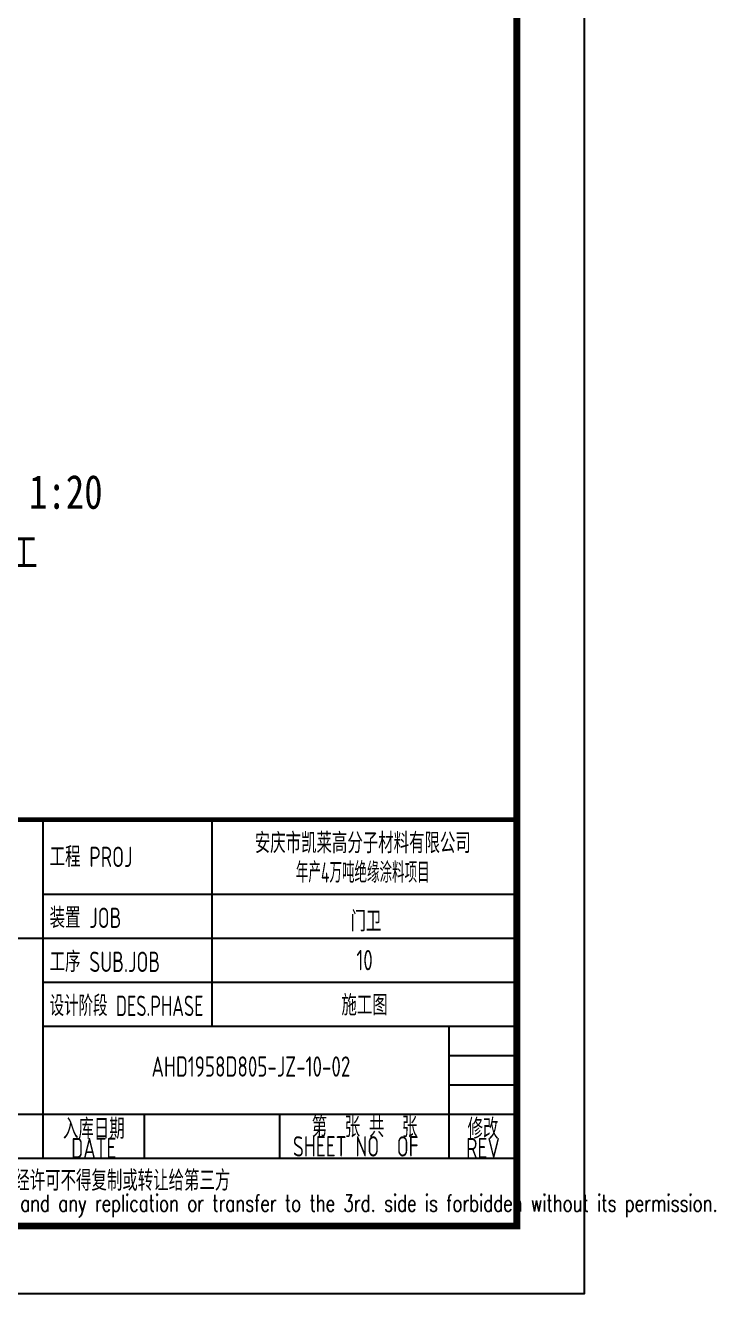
# Model space of a CAD drawing. Extents: x 5396719 to 5510122, y -514120 to -238224.
# Drawn here: x 5499922 to 5510122, y -422737 to -404008 of the extents above; entities that cross this region are included whole.
import ezdxf
from ezdxf.enums import TextEntityAlignment as Align

# ---------------------------------------------------------------- set-up
doc = ezdxf.new("R2010")
doc.units = 0
doc.header["$LTSCALE"] = 1000
doc.header["$MEASUREMENT"] = 0
doc.layers.get('0').update_dxf_attribs({"linetype": 'CONTINUOUS'})
doc.layers.add('PUB_TITLE', color=4, linetype='CONTINUOUS')
doc.layers.add('图名', color=15, linetype='CONTINUOUS')
doc.styles.add('ECEC_TQ', font='txt_l.shx', dxfattribs={"bigfont": 'hztxt_l.shx'})
doc.styles.add('HZ1', font='txt.shx', dxfattribs={"bigfont": 'hzdx.shx'})
doc.styles.add('sceie', font='sceie.shx', dxfattribs={"bigfont": 'sceic.shx'})
doc.styles.add('宋体', font='', dxfattribs={"width": 0.7})
doc.styles.get('宋体').set_extended_font_data('SimSun')

msp = doc.modelspace()

# ---------------------------------------------------------------- linework, layer by layer
for p, q in [((5500184, -420737.3), (5500184, -415737.3)), ((5502684, -418787.3), (5502684, -415737.3)), ((5507184, -421737.3), (5507184, -415737.3)), ((5500184, -416837.3), (5507184, -416837.3)), ((5489184, -417487.3), (5500184, -417487.3)), ((5500184, -417487.3), (5507184, -417487.3)), ((5500184, -418137.3), (5507184, -418137.3)), ((5500184, -418787.3), (5507184, -418787.3)), ((5506184, -420737.3), (5506184, -418787.3)), ((5506184, -419220.7), (5507184, -419220.7)), ((5506184, -419654), (5507184, -419654)), ((5494684, -420087.3), (5507184, -420087.3)), ((5501684, -420737.3), (5501684, -420087.3)), ((5503684, -420737.3), (5503684, -420087.3)), ((5489184, -420737.3), (5507184, -420737.3)), ((5489184, -421737.3), (5507184, -421737.3))]:
    msp.add_line(p, q)
at = {"const_width": 70}
msp.add_lwpolyline([(5507184, -415737.3), (5489184, -415737.3)], dxfattribs=at)
at = {"layer": 'PUB_TITLE'}
msp.add_lwpolyline([(5424084, -422737.3), (5508184, -422737.3), (5508184, -363337.3), (5424084, -363337.3)], close=True, dxfattribs=at)
at = {"layer": 'PUB_TITLE', "const_width": 100}
msp.add_lwpolyline([(5426584, -421737.3), (5507184, -421737.3), (5507184, -364337.3), (5426584, -364337.3)], close=True, dxfattribs=at)

# ---------------------------------------------------------------- texts
at = {"color": 4, "style": 'HZ1', "width": 0.85}
msp.add_text('注：结合《外墙外保温建筑构造》相关节点施工 ', height=500, dxfattribs=at).set_placement((5491623.4, -412053.2))
for s, height, style, width, p in [('安庆市凯莱高分子材料有限公司', 300, 'sceie', 0.8, (5504907.7, -416067.2)), ('年产4万吨绝缘涂料项目', 300, 'sceie', 0.65, (5504907.7, -416502.2)), ('门卫', 300, 'sceie', 0.8, (5504955.5, -417223.3)), ('10', 300, 'sceie', 0.8, (5504934, -417812.3)), ('施工图', 300, 'sceie', 0.8, (5504934, -418462.3)), ('第  张 共  张', 300, 'sceie', 0.8, (5504934, -420262.3)), ('入库日期', 300, 'sceie', 0.8, (5500934, -420287.3)), ('修改', 300, 'sceie', 0.8, (5506684, -420287.3)), ('DATE', 300, 'sceie', 0.8, (5500934, -420587.3)), ('SHEET NO  OF  ', 300, 'sceie', 0.8, (5504934, -420562.3)), ('REV', 300, 'sceie', 0.8, (5506684, -420587.3)), ('本文件专有权属安徽华东化工医药工程有限责任公司所有,未经许可不得复制或转让给第三方', 300, 'sceie', 0.8, (5498355.1, -421086.2)), ('The proprietary right of this document belongs to Anhui Huadong Chemical And Medical Engineering  Co.,Ltd.  and any replication or transfer to the 3rd. side is forbidden without its permission. ', 250, 'ECEC_TQ', 0.72, (5498184, -421437.3))]:
    msp.add_text(s, height=height, dxfattribs=dict(style=style, width=width)).set_placement(p, align=Align.MIDDLE)
at = {"style": 'sceie'}
for s, width, p in [('工程 PROJ', 0.8, (5500280.9, -416437.3)), ('装置 JOB', 0.8, (5500280.9, -417337.3)), ('工序 SUB.JOB', 0.8, (5500280.9, -417987.3)), ('设计阶段 DES.PHASE', 0.75, (5500280.9, -418637.3))]:
    msp.add_text(s, height=300, dxfattribs=dict(at, width=width)).set_placement(p)
at = {"style": 'sceie', "width": 0.8}
msp.add_attdef('AHD1958D805-JZ-10-02', text='200320-02-040', height=300, dxfattribs=at).set_placement((5503254.8, -419383.6), align=Align.MIDDLE)
at = {"layer": '图名', "style": '宋体', "width": 0.8}
msp.add_text('1:20', height=500, dxfattribs=at).set_placement((5499975.2, -411146.9))

doc.saveas('drawing.dxf')
